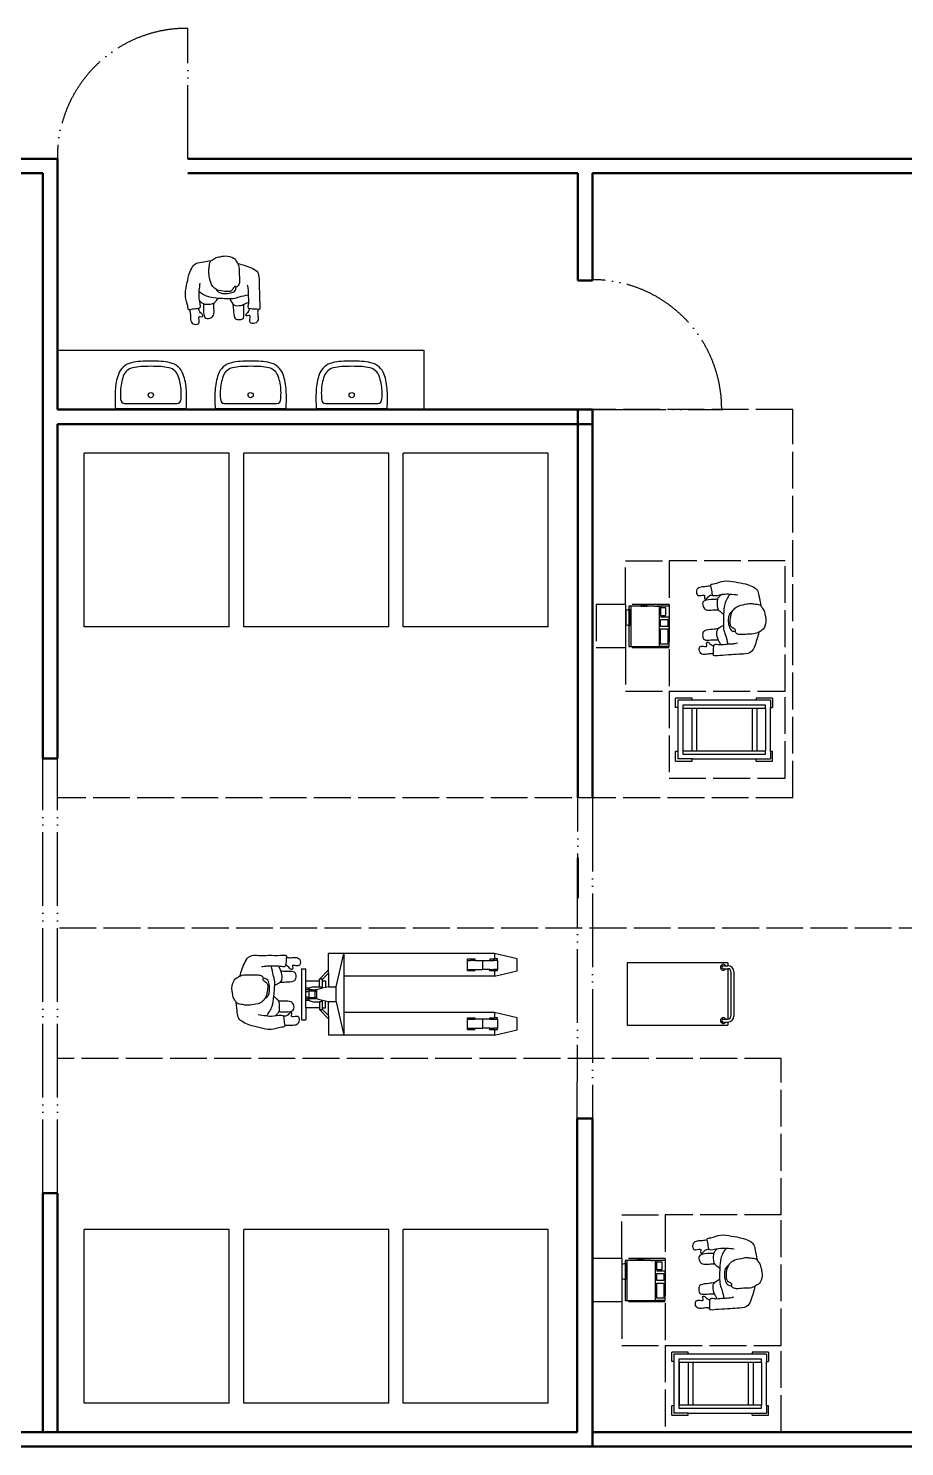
# Model space of a CAD drawing. Header units: millimetres. Extents: x 44692 to 174433, y -26273 to 14445.
# Drawn here: x 139420 to 145464, y -20286 to -10501 of the extents above; entities that cross this region are included whole.
import ezdxf

# ---------------------------------------------------------------- set-up
doc = ezdxf.new("R2010")
doc.units = ezdxf.units.MM
doc.header["$LTSCALE"] = 100
doc.linetypes.add('DASHEDX2', pattern=[3.048, 2.54, -0.508])
doc.linetypes.add('DIVIDEX2', pattern=[6.604, 5.08, -0.508, 0, -0.508, 0, -0.508])
for name, color, linetype in [('Area circulacion', 50, 'DASHEDX2'), ('Area proceso', 90, 'DASHEDX2'), ('Maquinas', 200, 'Continuous'), ('Mesas-estantes', 230, 'Continuous'), ('Muebles', 112, 'Continuous'), ('Personal', 171, 'Continuous'), ('Puertas', 43, 'DIVIDEX2'), ('Transporte semielaborado', 30, 'Continuous')]:
    doc.layers.add(name, color=color, linetype=linetype)
doc.layers.add('Paredes', color=7, linetype='Continuous', lineweight=50)

# ---------------------------------------------------------------- blocks, each defined once
blk = doc.blocks.new('Bakery Trolley pl')
at = {"layer": 'Transporte semielaborado'}
for p, q in [((0.1804, 0.6253), (0.2371, 0.6253)), ((0.1804, 0.6253), (0.1804, 0.526)), ((0.2371, 0.6127), (0.1929, 0.6127)), ((0.1929, 0.526), (0.1929, 0.6127)), ((0.2371, 0.6127), (0.2371, 0.6253)), ((0.5048, 0.6127), (0.2371, 0.6127)), ((0.5048, 0.6127), (0.5048, 0.6253)), ((0.5048, 0.6253), (0.5615, 0.6253)), ((0.5489, 0.6127), (0.5048, 0.6127)), ((0.5489, 0.526), (0.5489, 0.6127)), ((0.5615, 0.526), (0.5615, 0.6253)), ((0.1804, 0.526), (0.1929, 0.526)), ((0.1929, 0.526), (0.1929, 0.1394)), ((0.2229, 0.5827), (0.2229, 0.0827)), ((0.2429, 0.5827), (0.2229, 0.5827)), ((0.2429, 0.5827), (0.2429, 0.5798)), ((0.4989, 0.5827), (0.2429, 0.5827)), ((0.2429, 0.5798), (0.4989, 0.5798)), ((0.2429, 0.5798), (0.2429, 0.5245)), ((0.2429, 0.5245), (0.4989, 0.5245)), ((0.2429, 0.5245), (0.2429, 0.4967)), ((0.5189, 0.5827), (0.4989, 0.5827)), ((0.4989, 0.5798), (0.4989, 0.5827)), ((0.4989, 0.5245), (0.4989, 0.5798)), ((0.4989, 0.4967), (0.4989, 0.5245)), ((0.5189, 0.0827), (0.5189, 0.5827)), ((0.5489, 0.526), (0.5615, 0.526)), ((0.5489, 0.1394), (0.5489, 0.526)), ((0.2429, 0.4967), (0.4989, 0.4967)), ((0.2429, 0.4967), (0.2429, 0.1615)), ((0.4989, 0.1615), (0.4989, 0.4967)), ((0.1804, 0.1394), (0.1929, 0.1394)), ((0.1804, 0.1394), (0.1804, 0.0402)), ((0.1929, 0.1394), (0.1929, 0.0527)), ((0.2429, 0.1615), (0.4989, 0.1615)), ((0.2429, 0.1615), (0.2429, 0.1325)), ((0.2429, 0.1325), (0.4989, 0.1325)), ((0.2429, 0.1325), (0.2429, 0.0827)), ((0.4989, 0.1325), (0.4989, 0.1615)), ((0.4989, 0.0827), (0.4989, 0.1325)), ((0.5615, 0.1394), (0.5489, 0.1394)), ((0.5489, 0.0527), (0.5489, 0.1394)), ((0.5615, 0.0402), (0.5615, 0.1394)), ((0.1804, 0.0402), (0.2371, 0.0402)), ((0.2371, 0.0527), (0.1929, 0.0527)), ((0.2229, 0.0827), (0.2429, 0.0827)), ((0.2371, 0.0402), (0.2371, 0.0527)), ((0.2371, 0.0527), (0.5048, 0.0527)), ((0.4989, 0.0827), (0.2429, 0.0827)), ((0.4989, 0.0827), (0.5189, 0.0827)), ((0.5048, 0.0527), (0.5048, 0.0402)), ((0.5489, 0.0527), (0.5048, 0.0527)), ((0.5615, 0.0402), (0.5048, 0.0402))]:
    blk.add_line(p, q, dxfattribs=at)
blk = doc.blocks.new('pa17-16')
for points, knots in [([(5.5575, 2.4391), (5.5549, 2.4218), (5.5525, 2.3852), (5.5491, 2.3329), (5.5712, 2.2599), (5.5431, 2.2589), (5.5029, 2.2526), (5.4793, 2.2435), (5.4785, 2.2813), (5.4499, 2.3438), (5.4658, 2.4235), (5.4776, 2.5033), (5.5116, 2.5798), (5.5552, 2.585), (5.608, 2.5962), (5.6336, 2.6001)], [0, 0, 0, 0, 0.404899, 0.829805, 1.276298, 1.516647, 1.885942, 2.122553, 2.418487, 2.881882, 3.382407, 3.897515, 4.613825, 5.020942, 5.393355, 5.393355, 5.393355, 5.393355]), ([(5.62, 2.5537), (5.6188, 2.5427), (5.6154, 2.5253), (5.6223, 2.4901), (5.6346, 2.4293), (5.661, 2.4064), (5.685, 2.3908), (5.7322, 2.3832), (5.7723, 2.3842), (5.7881, 2.3969), (5.8018, 2.4268), (5.8146, 2.4162), (5.8324, 2.4305), (5.8382, 2.4568), (5.8318, 2.5038), (5.8344, 2.5615), (5.8137, 2.5937), (5.7944, 2.6284), (5.7307, 2.6388), (5.7037, 2.6296), (5.6679, 2.626), (5.6442, 2.6055), (5.6228, 2.5961), (5.6214, 2.5667), (5.62, 2.5537)], [0, 0, 0, 0, 0.297584, 0.631064, 1.068635, 1.39533, 1.69617, 2.097861, 2.458938, 2.716293, 3.010442, 3.199165, 3.447293, 3.731671, 4.119196, 4.541864, 4.881702, 5.22714, 5.673063, 5.989311, 6.327668, 6.644571, 6.906626, 7.259736, 7.259736, 7.259736, 7.259736]), ([(5.8196, 2.5846), (5.837, 2.5819), (5.8817, 2.5675), (5.9755, 2.5418), (5.972, 2.4609), (5.9791, 2.3926), (5.9812, 2.315), (5.9891, 2.2612), (5.9692, 2.2664), (5.9401, 2.2663), (5.9063, 2.2668), (5.9005, 2.2811), (5.909, 2.3184), (5.9007, 2.3606), (5.9019, 2.4011), (5.8964, 2.4238), (5.8933, 2.4348)], [6.682038, 6.682038, 6.682038, 6.682038, 7.076266, 7.806153, 8.304227, 8.77662, 9.284333, 9.649979, 9.844608, 10.160206, 10.472731, 10.661147, 10.998544, 11.371438, 11.724832, 12.051545, 12.051545, 12.051545, 12.051545]), ([(5.6724, 2.3994), (5.675, 2.3947), (5.6837, 2.383), (5.7041, 2.3718), (5.7348, 2.3697), (5.774, 2.3728), (5.8085, 2.3874), (5.8116, 2.4015), (5.8144, 2.4199)], [0.121052, 0.121052, 0.121052, 0.121052, 0.297289, 0.584433, 0.895396, 1.26174, 1.600834, 1.760925, 1.760925, 1.760925, 1.760925]), ([(5.5522, 2.3809), (5.573, 2.3653), (5.6222, 2.3398), (5.6924, 2.3383), (5.7952, 2.3323), (5.8376, 2.352), (5.881, 2.3613), (5.9019, 2.366)], [0, 0, 0, 0, 0.49262, 0.970296, 1.525877, 1.91054, 2.357805, 2.357805, 2.357805, 2.357805]), ([(5.5552, 2.3206), (5.5597, 2.3147), (5.5706, 2.3043), (5.5892, 2.2916), (5.6248, 2.2913), (5.6613, 2.2967), (5.6731, 2.3154), (5.6858, 2.3299), (5.6912, 2.3378)], [0, 0, 0, 0, 0.262594, 0.520609, 0.853848, 1.185107, 1.43842, 1.738028, 1.738028, 1.738028, 1.738028]), ([(5.5867, 2.2952), (5.5866, 2.2877), (5.5872, 2.2667), (5.5883, 2.1873), (5.6353, 2.19), (5.6673, 2.2128), (5.6606, 2.2618), (5.6599, 2.2881), (5.6606, 2.3008)], [0.078483, 0.078483, 0.078483, 0.078483, 0.321516, 0.797556, 1.122606, 1.448668, 1.830958, 2.166281, 2.166281, 2.166281, 2.166281]), ([(5.7713, 2.3359), (5.7736, 2.3305), (5.7786, 2.3203), (5.7954, 2.2951), (5.8154, 2.2848), (5.8612, 2.2906), (5.8838, 2.3057), (5.8988, 2.3117), (5.9058, 2.3148)], [0, 0, 0, 0, 0.233477, 0.532145, 0.79329, 1.163492, 1.458071, 1.725911, 1.725911, 1.725911, 1.725911]), ([(5.7943, 2.2992), (5.7951, 2.2858), (5.7984, 2.2614), (5.8038, 2.2002), (5.8255, 2.1869), (5.8672, 2.191), (5.8755, 2.2117), (5.8718, 2.2605), (5.8715, 2.286), (5.871, 2.2978)], [0, 0, 0, 0, 0.353805, 0.775896, 1.041599, 1.377968, 1.615337, 2.001902, 2.313716, 2.313716, 2.313716, 2.313716]), ([(5.4915, 2.2484), (5.4936, 2.2374), (5.4981, 2.215), (5.4968, 2.1806), (5.512, 2.1445), (5.5569, 2.147), (5.5634, 2.1681), (5.5498, 2.2128), (5.5753, 2.1995), (5.5912, 2.209), (5.5741, 2.2257), (5.5617, 2.2339), (5.5559, 2.2515), (5.5556, 2.26)], [0, 0, 0, 0, 0.324329, 0.654038, 0.980089, 1.31306, 1.562526, 1.890179, 2.123217, 2.319335, 2.559559, 2.78492, 3.066636, 3.066636, 3.066636, 3.066636]), ([(5.9713, 2.2652), (5.9703, 2.2553), (5.9686, 2.234), (5.9786, 2.2017), (5.9668, 2.1644), (5.9218, 2.1628), (5.9134, 2.1832), (5.9229, 2.229), (5.8988, 2.2135), (5.882, 2.2215), (5.8976, 2.2397), (5.908, 2.248), (5.912, 2.2618), (5.9127, 2.2683)], [0.038839, 0.038839, 0.038839, 0.038839, 0.324329, 0.654038, 0.980089, 1.31306, 1.562526, 1.890179, 2.123217, 2.319335, 2.559559, 2.78492, 2.989829, 2.989829, 2.989829, 2.989829])]:
    blk.add_open_spline(points, degree=3, knots=knots)

msp = doc.modelspace()

# ---------------------------------------------------------------- linework, layer by layer
for p, q in [((143539.461, -14725.047), (143539.461, -14775.047)), ((143513.287, -19237.69), (143513.287, -19287.69))]:
    msp.add_line(p, q)
at = {"layer": 'Area circulacion'}
for p, q in [((144692.05, -13131.815), (142553.289, -13131.815)), ((144692.05, -15809.292), (144692.05, -13131.815)), ((144613.287, -18687.69), (144613.287, -17609.292))]:
    msp.add_line(p, q, dxfattribs=at)
at = {"layer": 'Area circulacion', "color": 2}
for p, q in [((144692.05, -15809.292), (139620.003, -15809.292)), ((147202.923, -16709.292), (139620.003, -16709.292)), ((144613.287, -17609.292), (139620.003, -17609.292))]:
    msp.add_line(p, q, dxfattribs=at)
at = {"layer": 'Area proceso'}
for p, q in [((143539.461, -14475.047), (143539.461, -14175.047)), ((143539.461, -14175.047), (143839.461, -14175.047)), ((143839.461, -14175.047), (143839.461, -15075.047)), ((143539.461, -14475.047), (143539.461, -14725.047)), ((143839.461, -14475.047), (143539.461, -14475.047)), ((143839.461, -14475.047), (143839.461, -14775.047)), ((143539.461, -14775.047), (143539.461, -15075.047)), ((143839.461, -14775.047), (143539.461, -14775.047)), ((143539.461, -15075.047), (143839.461, -15075.047)), ((143513.287, -18987.69), (143513.287, -18687.69)), ((143513.287, -18687.69), (143813.287, -18687.69)), ((143813.287, -18687.69), (143813.287, -19587.69)), ((143513.287, -18987.69), (143513.287, -19237.69)), ((143813.287, -18987.69), (143513.287, -18987.69)), ((143813.287, -18987.69), (143813.287, -19287.69)), ((143513.287, -19287.69), (143513.287, -19587.69)), ((143813.287, -19287.69), (143513.287, -19287.69)), ((143513.287, -19587.69), (143813.287, -19587.69))]:
    msp.add_line(p, q, dxfattribs=at)
at = {"layer": 'Area proceso', "color": 3}
for p, q in [((144639.461, -14175.047), (143839.461, -14175.047)), ((144639.461, -15075.047), (144639.461, -14175.047)), ((143539.461, -14475.047), (143336.626, -14475.047)), ((143336.626, -14475.047), (143336.626, -14775.047)), ((143539.461, -14775.047), (143336.626, -14775.047)), ((143839.461, -15075.047), (144639.461, -15075.047)), ((143839.461, -15075.047), (143839.461, -15673.448)), ((144639.461, -15673.448), (144639.461, -15075.047)), ((143839.461, -15673.448), (144639.461, -15673.448)), ((144613.287, -18687.69), (143813.287, -18687.69)), ((144613.287, -19587.69), (144613.287, -18687.69)), ((143513.287, -18987.69), (143310.452, -18987.69)), ((143310.452, -18987.69), (143310.452, -19287.69)), ((143513.287, -19287.69), (143310.452, -19287.69)), ((143813.287, -19587.69), (144613.287, -19587.69)), ((143813.287, -19587.69), (143813.287, -20186.091)), ((144613.287, -20186.091), (144613.287, -19587.69)), ((143813.287, -20186.091), (144613.287, -20186.091))]:
    msp.add_line(p, q, dxfattribs=at)
at = {"layer": 'Maquinas'}
for p, q in [((143657.867, -14482.743), (143657.867, -14478.968)), ((143657.867, -14478.968), (143674.853, -14478.968)), ((143674.853, -14482.743), (143674.853, -14478.968)), ((143562.51, -14510.361), (143540.277, -14516.46)), ((143540.277, -14516.46), (143540.277, -14613.959)), ((143562.51, -14488.405), (143562.51, -14510.361)), ((143574.59, -14488.405), (143562.51, -14488.405)), ((143564.51, -14509.812), (143562.51, -14510.361)), ((143569.357, -14509.812), (143564.51, -14509.812)), ((143564.51, -14620.606), (143564.51, -14509.812)), ((143569.357, -14620.606), (143569.357, -14509.812)), ((143574.59, -14488.405), (143574.59, -14765.356)), ((143592.709, -14488.405), (143574.59, -14488.405)), ((143644.833, -14486.517), (143592.709, -14486.517)), ((143592.709, -14488.405), (143592.709, -14486.517)), ((143738.535, -14488.405), (143592.709, -14488.405)), ((143644.833, -14486.517), (143644.833, -14482.743)), ((143644.833, -14482.743), (143650.885, -14482.743)), ((143644.833, -14486.517), (143650.885, -14486.517)), ((143650.885, -14486.517), (143650.885, -14482.743)), ((143657.867, -14482.743), (143650.885, -14482.743)), ((143657.867, -14486.517), (143650.885, -14486.517)), ((143657.867, -14486.517), (143657.867, -14482.743)), ((143657.867, -14486.517), (143674.853, -14486.517)), ((143681.834, -14482.743), (143674.853, -14482.743)), ((143674.853, -14486.517), (143674.853, -14482.743)), ((143681.834, -14486.517), (143674.853, -14486.517)), ((143681.834, -14486.517), (143681.834, -14482.743)), ((143681.834, -14482.743), (143687.857, -14482.743)), ((143681.834, -14486.517), (143687.857, -14486.517)), ((143687.857, -14486.517), (143687.857, -14482.743)), ((143738.535, -14486.517), (143687.857, -14486.517)), ((143738.535, -14488.405), (143738.535, -14486.517)), ((143738.535, -14486.517), (143754.145, -14486.517)), ((143738.535, -14488.405), (143754.145, -14488.405)), ((143754.145, -14488.405), (143754.145, -14486.517)), ((143754.145, -14486.517), (143766.849, -14486.517)), ((143766.849, -14488.405), (143754.145, -14488.405)), ((143766.849, -14488.405), (143766.849, -14486.517)), ((143766.849, -14486.517), (143767.375, -14486.517)), ((143767.375, -14488.405), (143766.849, -14488.405)), ((143767.375, -14488.405), (143767.375, -14486.517)), ((143770.21, -14488.405), (143767.375, -14488.405)), ((143770.21, -14488.405), (143770.21, -14765.356)), ((143781.534, -14488.405), (143770.21, -14488.405)), ((143779.931, -14579), (143829.97, -14579)), ((143779.931, -14627.334), (143779.931, -14579)), ((143839.461, -14488.405), (143781.534, -14488.405)), ((143781.534, -14488.405), (143781.534, -14497.842)), ((143781.534, -14554.464), (143781.534, -14497.842)), ((143781.534, -14497.842), (143815.602, -14497.842)), ((143815.602, -14554.464), (143781.534, -14554.464)), ((143781.534, -14554.464), (143781.534, -14563.901)), ((143839.461, -14563.901), (143781.534, -14563.901)), ((143815.602, -14497.842), (143815.602, -14554.464)), ((143829.97, -14579), (143829.97, -14627.334)), ((143839.461, -14488.405), (143839.461, -14563.901)), ((143839.461, -14765.356), (143839.461, -14563.901)), ((143540.277, -14613.959), (143562.51, -14620.058)), ((143562.51, -14620.058), (143562.51, -14765.356)), ((143562.51, -14620.058), (143564.51, -14620.606)), ((143564.51, -14620.606), (143569.357, -14620.606)), ((143829.97, -14627.334), (143779.931, -14627.334)), ((143779.931, -14644.728), (143829.97, -14644.728)), ((143779.931, -14750.257), (143779.931, -14644.728)), ((143829.97, -14644.728), (143829.97, -14750.257)), ((143562.51, -14765.356), (143574.59, -14765.356)), ((143574.59, -14765.356), (143770.21, -14765.356)), ((143839.461, -14765.356), (143770.21, -14765.356)), ((143829.97, -14750.257), (143779.931, -14750.257)), ((143536.336, -19023.004), (143514.103, -19029.103)), ((143514.103, -19029.103), (143514.103, -19126.602)), ((143536.336, -19001.048), (143536.336, -19023.004)), ((143548.416, -19001.048), (143536.336, -19001.048)), ((143538.337, -19022.455), (143536.336, -19023.004)), ((143543.183, -19022.455), (143538.337, -19022.455)), ((143538.337, -19133.249), (143538.337, -19022.455)), ((143543.183, -19133.249), (143543.183, -19022.455)), ((143548.416, -19001.048), (143548.416, -19277.999)), ((143566.535, -19001.048), (143548.416, -19001.048)), ((143618.659, -18999.16), (143566.535, -18999.16)), ((143566.535, -19001.048), (143566.535, -18999.16)), ((143712.362, -19001.048), (143566.535, -19001.048)), ((143618.659, -18999.16), (143618.659, -18995.386)), ((143618.659, -18995.386), (143624.712, -18995.386)), ((143618.659, -18999.16), (143624.712, -18999.16)), ((143624.712, -18999.16), (143624.712, -18995.386)), ((143631.693, -18995.386), (143624.712, -18995.386)), ((143631.693, -18999.16), (143624.712, -18999.16)), ((143631.693, -18995.386), (143631.693, -18991.611)), ((143631.693, -18991.611), (143648.68, -18991.611)), ((143631.693, -18999.16), (143631.693, -18995.386)), ((143631.693, -18999.16), (143648.68, -18999.16)), ((143648.68, -18995.386), (143648.68, -18991.611)), ((143655.661, -18995.386), (143648.68, -18995.386)), ((143648.68, -18999.16), (143648.68, -18995.386)), ((143655.661, -18999.16), (143648.68, -18999.16)), ((143655.661, -18999.16), (143655.661, -18995.386)), ((143655.661, -18995.386), (143661.683, -18995.386)), ((143655.661, -18999.16), (143661.683, -18999.16)), ((143661.683, -18999.16), (143661.683, -18995.386)), ((143712.362, -18999.16), (143661.683, -18999.16)), ((143712.362, -19001.048), (143712.362, -18999.16)), ((143712.362, -18999.16), (143727.971, -18999.16)), ((143712.362, -19001.048), (143727.971, -19001.048)), ((143727.971, -19001.048), (143727.971, -18999.16)), ((143727.971, -18999.16), (143740.676, -18999.16)), ((143740.676, -19001.048), (143727.971, -19001.048)), ((143740.676, -19001.048), (143740.676, -18999.16)), ((143740.676, -18999.16), (143741.201, -18999.16)), ((143741.201, -19001.048), (143740.676, -19001.048)), ((143741.201, -19001.048), (143741.201, -18999.16)), ((143744.036, -19001.048), (143741.201, -19001.048)), ((143744.036, -19001.048), (143744.036, -19277.999)), ((143755.36, -19001.048), (143744.036, -19001.048)), ((143813.287, -19001.048), (143755.36, -19001.048)), ((143755.36, -19001.048), (143755.36, -19010.485)), ((143755.36, -19067.107), (143755.36, -19010.485)), ((143755.36, -19010.485), (143789.428, -19010.485)), ((143789.428, -19067.107), (143755.36, -19067.107)), ((143755.36, -19067.107), (143755.36, -19076.544)), ((143813.287, -19076.544), (143755.36, -19076.544)), ((143789.428, -19010.485), (143789.428, -19067.107)), ((143813.287, -19001.048), (143813.287, -19076.544)), ((143813.287, -19277.999), (143813.287, -19076.544)), ((143514.103, -19126.602), (143536.336, -19132.701)), ((143536.336, -19132.701), (143536.336, -19277.999)), ((143536.336, -19132.701), (143538.337, -19133.249)), ((143538.337, -19133.249), (143543.183, -19133.249)), ((143753.757, -19091.643), (143803.796, -19091.643)), ((143753.757, -19139.977), (143753.757, -19091.643)), ((143803.796, -19139.977), (143753.757, -19139.977)), ((143753.757, -19157.371), (143803.796, -19157.371)), ((143753.757, -19262.9), (143753.757, -19157.371)), ((143803.796, -19091.643), (143803.796, -19139.977)), ((143803.796, -19157.371), (143803.796, -19262.9)), ((143803.796, -19262.9), (143753.757, -19262.9)), ((143536.336, -19277.999), (143548.416, -19277.999)), ((143548.416, -19277.999), (143744.036, -19277.999)), ((143813.287, -19277.999), (143744.036, -19277.999))]:
    msp.add_line(p, q, dxfattribs=at)
at = {"layer": 'Mesas-estantes'}
for p, q in [((140305.901, -13431.815), (139805.901, -13431.815)), ((139805.901, -14630.438), (139805.901, -13431.815)), ((140805.901, -13431.815), (140305.901, -13431.815)), ((140805.901, -14630.438), (140805.901, -13431.815)), ((141405.9, -13431.478), (140905.9, -13431.478)), ((140905.9, -14630.101), (140905.9, -13431.478)), ((141905.9, -13431.478), (141405.9, -13431.478)), ((141905.9, -14630.101), (141905.9, -13431.478)), ((142505.9, -13431.478), (142005.9, -13431.478)), ((142005.9, -14630.101), (142005.9, -13431.478)), ((143005.9, -13431.478), (142505.9, -13431.478)), ((143005.9, -14630.101), (143005.9, -13431.478)), ((140805.901, -14630.438), (139805.901, -14630.438)), ((141405.9, -14630.101), (140905.9, -14630.101)), ((141905.9, -14630.101), (141405.9, -14630.101)), ((142505.9, -14630.101), (142005.9, -14630.101)), ((143005.9, -14630.101), (142505.9, -14630.101)), ((140305.901, -18787.805), (139805.901, -18787.805)), ((139805.901, -19986.428), (139805.901, -18787.805)), ((140805.901, -18787.805), (140305.901, -18787.805)), ((140805.901, -19986.428), (140805.901, -18787.805)), ((141405.9, -18787.468), (140905.9, -18787.468)), ((140905.9, -19986.091), (140905.9, -18787.468)), ((141905.9, -18787.468), (141405.9, -18787.468)), ((141905.9, -19986.091), (141905.9, -18787.468)), ((142505.9, -18787.468), (142005.9, -18787.468)), ((142005.9, -19986.091), (142005.9, -18787.468)), ((143005.9, -18787.468), (142505.9, -18787.468)), ((143005.9, -19986.091), (143005.9, -18787.468)), ((140305.901, -19986.428), (139805.901, -19986.428)), ((140805.901, -19986.428), (140305.901, -19986.428)), ((141405.9, -19986.091), (140905.9, -19986.091)), ((141905.9, -19986.091), (141405.9, -19986.091)), ((142505.9, -19986.091), (142005.9, -19986.091)), ((143005.9, -19986.091), (142505.9, -19986.091))]:
    msp.add_line(p, q, dxfattribs=at)
at = {"layer": 'Muebles'}
for p, q in [((139620.003, -12720.541), (142148.024, -12720.541)), ((142148.024, -12720.541), (142148.024, -13131.815)), ((140102.97, -13090.183), (140425.937, -13090.183)), ((140791.582, -13090.183), (141114.549, -13090.183)), ((141488.606, -13090.183), (141811.573, -13090.183)), ((140020.028, -13124.785), (140508.878, -13124.785)), ((140708.641, -13124.785), (141197.491, -13124.785)), ((141405.664, -13124.785), (141894.514, -13124.785))]:
    msp.add_line(p, q, dxfattribs=at)
for centre in [(140264.453, -13031.541), (140953.066, -13031.541), (141650.089, -13031.541)]:
    msp.add_circle(centre, 17.983, dxfattribs=at)
for centre, radius, start, end in [((140158.898, -12929.896), 125.102, 102.5571298, 160.65938), ((140216.696, -13189.379), 390.943, 93.5017823, 102.5571298), ((140264.453, -13969.805), 1172.83, 86.4982177, 93.5017823), ((140312.21, -13189.379), 390.943, 77.4428702, 86.4982177), ((140370.008, -12929.896), 125.102, 19.34062, 77.4428702), ((140847.511, -12929.896), 125.102, 102.5571298, 160.65938), ((140905.308, -13189.379), 390.943, 93.5017823, 102.5571298), ((140953.066, -13969.805), 1172.83, 86.4982177, 93.5017823), ((141000.823, -13189.379), 390.943, 77.4428702, 86.4982177), ((141058.62, -12929.896), 125.102, 19.34062, 77.4428702), ((141544.535, -12929.896), 125.102, 102.5571298, 160.65938), ((141602.332, -13189.379), 390.943, 93.5017823, 102.5571298), ((141650.089, -13969.805), 1172.83, 86.4982177, 93.5017823), ((141697.847, -13189.379), 390.943, 77.4428702, 86.4982177), ((141755.644, -12929.896), 125.102, 19.34062, 77.4428702), ((140409.738, -13017.938), 390.943, 160.6593797, 177.3069639), ((140409.738, -13017.938), 354.977, 160.6593797, 177.3069639), ((140158.898, -12929.896), 89.135, 102.5571298, 160.65938), ((140216.696, -13189.379), 354.977, 93.5017823, 102.5571298), ((140264.453, -13969.805), 1136.863, 86.4982177, 93.5017823), ((140312.21, -13189.379), 354.977, 77.4428702, 86.4982177), ((140370.008, -12929.896), 89.135, 19.34062, 77.4428702), ((140119.169, -13017.938), 354.977, 2.6930361, 19.3406203), ((140119.169, -13017.938), 390.943, 2.6930361, 19.3406203), ((141098.35, -13017.938), 390.943, 160.6593797, 177.3069639), ((141098.35, -13017.938), 354.977, 160.6593797, 177.3069639), ((140847.511, -12929.896), 89.135, 102.5571298, 160.65938), ((140905.308, -13189.379), 354.977, 93.5017823, 102.5571298), ((140953.066, -13969.805), 1136.863, 86.4982177, 93.5017823), ((141000.823, -13189.379), 354.977, 77.4428702, 86.4982177), ((141058.62, -12929.896), 89.135, 19.34062, 77.4428702), ((140807.781, -13017.938), 354.977, 2.6930361, 19.3406203), ((140807.781, -13017.938), 390.943, 2.6930361, 19.3406203), ((141795.374, -13017.938), 390.943, 160.6593797, 177.3069639), ((141795.374, -13017.938), 354.977, 160.6593797, 177.3069639), ((141544.535, -12929.896), 89.135, 102.5571298, 160.65938), ((141602.332, -13189.379), 354.977, 93.5017823, 102.5571298), ((141650.089, -13969.805), 1136.863, 86.4982177, 93.5017823), ((141697.847, -13189.379), 354.977, 77.4428702, 86.4982177), ((141755.644, -12929.896), 89.135, 19.34062, 77.4428702), ((141504.805, -13017.938), 354.977, 2.6930361, 19.3406203), ((141504.805, -13017.938), 390.943, 2.6930361, 19.3406203), ((141190.761, -13054.675), 1172.83, 177.3069639, 183.4270957), ((141191.877, -13019.077), 1136.863, 179.1020014, 181.9766238), ((139337.03, -13019.077), 1136.863, 358.0233762, 0.8979986), ((139338.146, -13054.675), 1172.83, 356.5729043, 2.6930361), ((141879.373, -13054.675), 1172.83, 177.3069639, 183.4270957), ((141880.489, -13019.077), 1136.863, 179.1020014, 181.9766238), ((140025.642, -13019.077), 1136.863, 358.0233762, 0.8979986), ((140026.758, -13054.675), 1172.83, 356.5729043, 2.6930361), ((142576.397, -13054.675), 1172.83, 177.3069639, 183.4270957), ((142577.513, -13019.077), 1136.863, 179.1020014, 181.9766238), ((140722.666, -13019.077), 1136.863, 358.0233762, 0.8979986), ((140723.782, -13054.675), 1172.83, 356.5729043, 2.6930361), ((140086.965, -13058.126), 31.275, 180.3005431, 264.4062832), ((140102.97, -12894.711), 195.472, 264.4062832, 269.9999998), ((140425.937, -12894.711), 195.472, 270.0000002, 275.5937168), ((140441.941, -13058.126), 31.275, 275.5937168, 359.6994569), ((140775.578, -13058.126), 31.275, 180.3005431, 264.4062832), ((140791.582, -12894.711), 195.472, 264.4062832, 269.9999998), ((141114.549, -12894.711), 195.472, 270.0000002, 275.5937168), ((141130.554, -13058.126), 31.275, 275.5937168, 359.6994569), ((141472.601, -13058.126), 31.275, 180.3005431, 264.4062832), ((141488.606, -12894.711), 195.472, 264.4062832, 269.9999998), ((141811.573, -12894.711), 195.472, 270.0000002, 275.5937168), ((141827.578, -13058.126), 31.275, 275.5937168, 359.6994569)]:
    msp.add_arc(centre, radius, start, end, dxfattribs=at)
at = {"layer": 'Paredes', "color": 0}
for p, q in [((139620.003, -11401.309), (131225.573, -11401.309)), ((143210.452, -11401.309), (140520.003, -11401.309)), ((144714.453, -11401.309), (143310.452, -11401.309)), ((145414.453, -11401.309), (144814.453, -11401.309)), ((143310.452, -11501.309), (145414.453, -11501.309)), ((143310.452, -20286.091), (143310.452, -20186.091)), ((148333.559, -20186.091), (143310.452, -20186.091)), ((131125.573, -20286.091), (143310.452, -20286.091)), ((143310.452, -20286.091), (148411.465, -20286.091))]:
    msp.add_line(p, q, dxfattribs=at)
at = {"layer": 'Paredes'}
for p, q in [((139620.003, -11401.309), (131225.573, -11401.309)), ((139620.003, -11454.694), (139620.047, -11401.309)), ((143310.452, -11401.309), (140520.003, -11401.309)), ((144714.453, -11401.309), (144814.453, -11401.309)), ((144714.453, -11401.309), (146314.453, -11401.309)), ((131225.573, -11501.309), (139520.003, -11501.309)), ((139520.003, -11501.309), (131225.573, -11501.309)), ((139520.003, -11554.694), (139520.003, -11501.309)), ((139620.003, -11554.694), (139620.003, -11454.694)), ((143210.452, -11501.309), (140520.003, -11501.309)), ((140520.003, -11501.309), (142963.636, -11501.309)), ((143210.452, -12041.823), (143210.452, -11501.309)), ((143310.452, -12041.823), (143310.452, -11501.309)), ((144814.453, -11501.309), (145414.453, -11501.309)), ((148411.465, -11501.309), (145411.465, -11501.309)), ((139520.003, -11700.552), (139520.003, -11554.694)), ((139620.003, -11700.552), (139620.003, -11554.694)), ((139520.003, -11900.552), (139520.003, -11700.552)), ((139620.003, -11900.552), (139620.003, -11700.552)), ((139520.003, -13888.845), (139520.003, -11900.552)), ((139620.003, -13131.815), (139620.003, -11900.552)), ((143210.452, -12187.68), (143210.452, -12041.823)), ((143310.452, -12187.68), (143310.452, -12041.823)), ((143210.452, -12187.68), (143210.452, -12241.065)), ((143310.452, -12241.065), (143310.452, -12187.68)), ((143210.452, -12241.065), (143310.452, -12241.065)), ((143310.452, -13131.815), (139620.003, -13131.815)), ((143210.452, -13888.845), (143210.452, -13131.815)), ((143310.452, -13788.845), (143310.452, -13131.815)), ((139620.003, -13888.845), (139620.003, -13231.815)), ((139620.003, -13431.815), (139620.003, -13231.815)), ((139620.003, -13231.815), (143310.452, -13231.815)), ((143310.452, -13788.845), (143310.452, -15809.292)), ((139520.003, -15537.468), (139520.003, -13888.845)), ((139620.003, -13888.845), (139620.003, -15537.468)), ((143210.452, -13888.845), (143210.452, -15809.292)), ((139520.003, -15537.468), (139620.003, -15537.468)), ((143210.452, -16223.09), (143210.452, -16502.671)), ((143205.9, -18023.09), (143310.452, -18023.09)), ((143205.9, -18302.671), (143205.9, -18023.09)), ((143310.452, -18302.671), (143310.452, -18023.09)), ((143205.9, -18302.671), (143205.9, -20186.091)), ((143310.452, -18302.671), (143310.452, -20186.091)), ((139520.003, -20186.091), (139520.003, -18537.468)), ((139520.003, -18537.468), (139620.003, -18537.468)), ((139620.003, -18537.468), (139620.003, -20186.091)), ((137125.572, -20186.091), (143110.452, -20186.091)), ((143205.9, -20186.091), (143005.9, -20186.091))]:
    msp.add_line(p, q, dxfattribs=at)
at = {"layer": 'Puertas'}
for p, q in [((140520.003, -11401.309), (140520.003, -10501.309)), ((143310.452, -13131.815), (144210.452, -13131.815)), ((139520.003, -18537.468), (139520.003, -15537.468)), ((139620.003, -18537.468), (139620.003, -15537.468)), ((143205.9, -18023.09), (143210.452, -15809.292)), ((143310.452, -15809.292), (143310.452, -18023.09))]:
    msp.add_line(p, q, dxfattribs=at)
for centre, start, end in [((140511.215, -11392.477), 89.4321579, 180.5678421), ((143310.847, -13126.604), 359.4321579, 90.5678421)]:
    msp.add_arc(centre, 891.211, start, end, dxfattribs=at)
at = {"layer": 'Transporte semielaborado'}
for p, q in [((141594.893, -16884.855), (141490.879, -16884.855)), ((141490.879, -16997.644), (141490.879, -16884.855)), ((141542.886, -17113.686), (141594.893, -16884.855)), ((142635.034, -16884.855), (141594.893, -16884.855)), ((141594.893, -16884.855), (141594.893, -17040.876)), ((142447.809, -16921.26), (142472.792, -16921.26)), ((142447.809, -16931.662), (142447.809, -16921.26)), ((142472.792, -16921.26), (142472.792, -16931.662)), ((142472.792, -16921.26), (142499.816, -16921.26)), ((142499.816, -16921.26), (142499.816, -16931.662)), ((142603.83, -16921.26), (142603.83, -16931.662)), ((142603.83, -16921.26), (142630.854, -16921.26)), ((142630.854, -16931.662), (142630.854, -16921.26)), ((142630.854, -16921.26), (142635.034, -16921.26)), ((142635.034, -16884.855), (142635.034, -16921.26)), ((142791.055, -16921.26), (142635.034, -16884.855)), ((142655.837, -16921.26), (142635.034, -16921.26)), ((142655.837, -16931.662), (142655.837, -16921.26)), ((142791.055, -17004.471), (142791.055, -16921.26)), ((141303.654, -16988.869), (141334.858, -16988.869)), ((141303.654, -16988.869), (141303.654, -17342.517)), ((141334.858, -17072.081), (141334.858, -16988.869)), ((141490.879, -16997.644), (141428.471, -17061.679)), ((141490.879, -17018.989), (141449.274, -17061.679)), ((141490.879, -17018.989), (141490.879, -16997.644)), ((141490.879, -17018.989), (141490.879, -17113.686)), ((142447.809, -16994.07), (142447.809, -16931.662)), ((142447.809, -16931.662), (142472.792, -16931.662)), ((142447.809, -17004.471), (142447.809, -16994.07)), ((142447.809, -16994.07), (142472.792, -16994.07)), ((142472.792, -17004.471), (142447.809, -17004.471)), ((142499.816, -16931.662), (142472.792, -16931.662)), ((142472.792, -17004.471), (142472.792, -16994.07)), ((142472.792, -16994.07), (142499.816, -16994.07)), ((142499.816, -17004.471), (142472.792, -17004.471)), ((142499.816, -16931.662), (142551.823, -16931.662)), ((142499.816, -17004.471), (142499.816, -16994.07)), ((142499.816, -16994.07), (142551.823, -16994.07)), ((142551.823, -16931.662), (142551.823, -16994.07)), ((142551.823, -16931.662), (142603.83, -16931.662)), ((142603.83, -16994.07), (142551.823, -16994.07)), ((142603.83, -16931.662), (142630.854, -16931.662)), ((142603.83, -16994.07), (142630.854, -16994.07)), ((142603.83, -17004.471), (142603.83, -16994.07)), ((142630.854, -17004.471), (142603.83, -17004.471)), ((142655.837, -16931.662), (142630.854, -16931.662)), ((142630.854, -17004.471), (142630.854, -16994.07)), ((142655.837, -16994.07), (142630.854, -16994.07)), ((142635.034, -17004.471), (142630.854, -17004.471)), ((142635.034, -17040.876), (142791.055, -17004.471)), ((142635.034, -17004.471), (142635.034, -17040.876)), ((142655.837, -17004.471), (142635.034, -17004.471)), ((142655.837, -16931.662), (142655.837, -16994.07)), ((142655.837, -17004.471), (142655.837, -16994.07)), ((144244.041, -16947.181), (143549.474, -16947.181)), ((143549.474, -16947.181), (143549.474, -17378.116)), ((144244.041, -16947.181), (144213.622, -16947.181)), ((144213.622, -16968.623), (144245.308, -16968.623)), ((144213.622, -16988.902), (144245.308, -16988.902)), ((144244.041, -16947.181), (144233.901, -16947.181)), ((144244.041, -16947.181), (144244.041, -16957.321)), ((144244.041, -16947.181), (144244.041, -16968.623)), ((144244.041, -16947.181), (144244.041, -16968.623)), ((144244.041, -16988.902), (144244.041, -17336.396)), ((144265.587, -17009.181), (144265.587, -17316.116)), ((144285.867, -17009.181), (144285.867, -17316.116)), ((141334.858, -17124.088), (141334.858, -17072.081)), ((141334.858, -17072.081), (141428.471, -17072.081)), ((141360.862, -17120.654), (141357.428, -17124.088)), ((141386.865, -17113.686), (141360.862, -17120.654)), ((141386.865, -17113.686), (141428.471, -17113.686)), ((141428.471, -17072.081), (141428.471, -17061.679)), ((141449.274, -17061.679), (141428.471, -17061.679)), ((141428.471, -17113.686), (141428.471, -17072.081)), ((141428.471, -17113.686), (141438.872, -17113.686)), ((141438.872, -17113.686), (141438.872, -17126.273)), ((141449.274, -17072.081), (141449.274, -17061.679)), ((141449.274, -17123.756), (141449.274, -17072.081)), ((141449.274, -17072.081), (141470.076, -17072.081)), ((141470.076, -17118.721), (141449.274, -17123.756)), ((141470.076, -17072.081), (141470.076, -17118.721)), ((141490.879, -17113.686), (141470.076, -17118.721)), ((141490.879, -17113.686), (141542.886, -17113.686)), ((141542.886, -17217.7), (141542.886, -17113.686)), ((141594.893, -17040.876), (141594.893, -17290.51)), ((142635.034, -17040.876), (141594.893, -17040.876)), ((141334.858, -17134.489), (141334.858, -17124.088)), ((141357.428, -17124.088), (141334.858, -17124.088)), ((141347.027, -17134.489), (141334.858, -17134.489)), ((141334.858, -17144.89), (141334.858, -17134.489)), ((141334.858, -17144.89), (141342.688, -17148.134)), ((141334.858, -17150.091), (141334.858, -17144.89)), ((141342.688, -17148.134), (141334.858, -17150.091)), ((141334.858, -17181.295), (141334.858, -17150.091)), ((141334.858, -17181.295), (141342.688, -17183.253)), ((141334.858, -17186.496), (141334.858, -17181.295)), ((141342.688, -17183.253), (141334.858, -17186.496)), ((141334.858, -17196.897), (141334.858, -17186.496)), ((141347.027, -17196.897), (141334.858, -17196.897)), ((141334.858, -17207.299), (141334.858, -17196.897)), ((141334.858, -17259.306), (141334.858, -17207.299)), ((141357.428, -17207.299), (141334.858, -17207.299)), ((141355.661, -17144.89), (141342.688, -17148.134)), ((141342.688, -17183.253), (141355.661, -17186.496)), ((141357.428, -17124.088), (141347.027, -17134.489)), ((141376.464, -17134.489), (141347.027, -17134.489)), ((141347.027, -17196.897), (141357.428, -17207.299)), ((141376.464, -17196.897), (141347.027, -17196.897)), ((141355.661, -17186.496), (141355.661, -17144.89)), ((141376.464, -17144.89), (141355.661, -17144.89)), ((141355.661, -17186.496), (141376.464, -17186.496)), ((141357.428, -17207.299), (141360.862, -17210.733)), ((141360.862, -17210.733), (141386.865, -17217.7)), ((141376.464, -17134.489), (141376.464, -17144.89)), ((141376.464, -17134.489), (141397.267, -17134.489)), ((141397.267, -17144.89), (141376.464, -17144.89)), ((141376.464, -17186.496), (141376.464, -17196.897)), ((141376.464, -17186.496), (141397.267, -17186.496)), ((141397.267, -17196.897), (141376.464, -17196.897)), ((141386.865, -17217.7), (141428.471, -17217.7)), ((141397.267, -17134.489), (141397.267, -17144.89)), ((141407.668, -17134.489), (141397.267, -17134.489)), ((141397.267, -17186.496), (141397.267, -17144.89)), ((141397.267, -17144.89), (141407.668, -17144.89)), ((141397.267, -17186.496), (141397.267, -17196.897)), ((141397.267, -17186.496), (141407.668, -17186.496)), ((141407.668, -17196.897), (141397.267, -17196.897)), ((141438.872, -17126.273), (141407.668, -17133.825)), ((141407.668, -17133.825), (141407.668, -17134.489)), ((141407.668, -17134.489), (141407.668, -17144.89)), ((141407.668, -17144.89), (141407.668, -17186.496)), ((141407.668, -17186.496), (141407.668, -17196.897)), ((141407.668, -17196.897), (141407.668, -17197.561)), ((141438.872, -17205.113), (141407.668, -17197.561)), ((141428.471, -17217.7), (141428.471, -17259.306)), ((141438.872, -17217.7), (141428.471, -17217.7)), ((141449.274, -17123.756), (141438.872, -17126.273)), ((141438.872, -17205.113), (141438.872, -17217.7)), ((141449.274, -17207.631), (141438.872, -17205.113)), ((141449.274, -17259.306), (141449.274, -17207.631)), ((141470.076, -17212.665), (141449.274, -17207.631)), ((141470.076, -17259.306), (141470.076, -17212.665)), ((141490.879, -17217.7), (141470.076, -17212.665)), ((141542.886, -17217.7), (141490.879, -17217.7)), ((141490.879, -17312.397), (141490.879, -17217.7)), ((141542.886, -17217.7), (141594.893, -17446.531)), ((141428.471, -17259.306), (141334.858, -17259.306)), ((141334.858, -17259.306), (141334.858, -17342.517)), ((141428.471, -17259.306), (141428.471, -17269.707)), ((141490.879, -17333.742), (141428.471, -17269.707)), ((141428.471, -17269.707), (141449.274, -17269.707)), ((141449.274, -17269.707), (141449.274, -17259.306)), ((141449.274, -17259.306), (141470.076, -17259.306)), ((141490.879, -17312.397), (141449.274, -17269.707)), ((141490.879, -17312.397), (141490.879, -17333.742)), ((142635.034, -17290.51), (141594.893, -17290.51)), ((141594.893, -17290.51), (141594.893, -17446.531)), ((142791.055, -17326.915), (142635.034, -17290.51)), ((142635.034, -17290.51), (142635.034, -17326.915)), ((141303.654, -17342.517), (141334.858, -17342.517)), ((141490.879, -17333.742), (141490.879, -17446.531)), ((142447.809, -17326.915), (142472.792, -17326.915)), ((142447.809, -17337.316), (142447.809, -17326.915)), ((142447.809, -17399.725), (142447.809, -17337.316)), ((142447.809, -17337.316), (142472.792, -17337.316)), ((142447.809, -17410.126), (142447.809, -17399.725)), ((142447.809, -17399.725), (142472.792, -17399.725)), ((142472.792, -17410.126), (142447.809, -17410.126)), ((142472.792, -17326.915), (142472.792, -17337.316)), ((142472.792, -17326.915), (142499.816, -17326.915)), ((142472.792, -17337.316), (142499.816, -17337.316)), ((142472.792, -17410.126), (142472.792, -17399.725)), ((142472.792, -17399.725), (142499.816, -17399.725)), ((142499.816, -17410.126), (142472.792, -17410.126)), ((142499.816, -17326.915), (142499.816, -17337.316)), ((142551.823, -17337.316), (142499.816, -17337.316)), ((142499.816, -17410.126), (142499.816, -17399.725)), ((142499.816, -17399.725), (142551.823, -17399.725)), ((142551.823, -17337.316), (142551.823, -17399.725)), ((142603.83, -17337.316), (142551.823, -17337.316)), ((142603.83, -17399.725), (142551.823, -17399.725)), ((142603.83, -17337.316), (142603.83, -17326.915)), ((142603.83, -17326.915), (142630.854, -17326.915)), ((142603.83, -17337.316), (142630.854, -17337.316)), ((142603.83, -17410.126), (142603.83, -17399.725)), ((142603.83, -17399.725), (142630.854, -17399.725)), ((142630.854, -17410.126), (142603.83, -17410.126)), ((142630.854, -17337.316), (142630.854, -17326.915)), ((142630.854, -17326.915), (142635.034, -17326.915)), ((142630.854, -17337.316), (142655.837, -17337.316)), ((142630.854, -17410.126), (142630.854, -17399.725)), ((142655.837, -17399.725), (142630.854, -17399.725)), ((142635.034, -17410.126), (142630.854, -17410.126)), ((142655.837, -17326.915), (142635.034, -17326.915)), ((142655.837, -17410.126), (142635.034, -17410.126)), ((142635.034, -17410.126), (142635.034, -17446.531)), ((142635.034, -17446.531), (142791.055, -17410.126)), ((142655.837, -17337.316), (142655.837, -17326.915)), ((142655.837, -17337.316), (142655.837, -17399.725)), ((142655.837, -17410.126), (142655.837, -17399.725)), ((142791.055, -17410.126), (142791.055, -17326.915)), ((143549.474, -17378.116), (144244.041, -17378.116)), ((144213.622, -17336.396), (144245.308, -17336.396)), ((144213.622, -17356.675), (144245.308, -17356.675)), ((144244.041, -17356.675), (144244.041, -17378.116)), ((141594.893, -17446.531), (141490.879, -17446.531)), ((142635.034, -17446.531), (141594.893, -17446.531))]:
    msp.add_line(p, q, dxfattribs=at)
for centre, radius, start, end in [((144213.622, -16978.762), 20.279, 30, 330), ((144213.622, -16978.762), 10.14, 90, 270), ((144245.308, -17009.181), 40.559, 0, 90), ((144245.308, -17009.181), 20.279, 0, 90), ((144245.308, -17316.116), 20.279, 270, 0), ((144245.308, -17316.116), 40.559, 270, 0), ((144213.622, -17346.535), 20.279, 30, 330), ((144213.622, -17346.535), 10.14, 89.9998907, 270), ((144213.622, -17346.535), 10.14, 180, 270)]:
    msp.add_arc(centre, radius, start, end, dxfattribs=at)

# ---------------------------------------------------------------- block references
at = {"layer": 'Personal'}
for p, xscale, yscale, zscale, rotation in [((135096.774, -14494.091), 979.1504951166461, 979.1504951166461, 979.1504951166461, 358.3998681193052), ((141901.461, -8980.179), 979.1504951166461, 979.1504951166461, 979.1504951166461, 270.2543368405678), ((143061.37, -22880.539), 979.1504951166459, 979.1504951166459, 979.1504951166459, 86.54139143764344), ((141875.288, -13492.822), 979.1504951166461, 979.1504951166461, 979.1504951166461, 270.2543368405678)]:
    msp.add_blockref('pa17-16', p, dxfattribs=dict(at, xscale=xscale, yscale=yscale, zscale=zscale, rotation=rotation))
at = {"layer": 'Transporte semielaborado', "xscale": 1141.039974711085, "yscale": 1141.039974711085, "zscale": 1141.039974711085, "rotation": 89.99999999999999}
for p in [(144597.888, -15761.857), (144571.715, -20274.5)]:
    msp.add_blockref('Bakery Trolley pl', p, dxfattribs=at)

doc.saveas('drawing.dxf')
